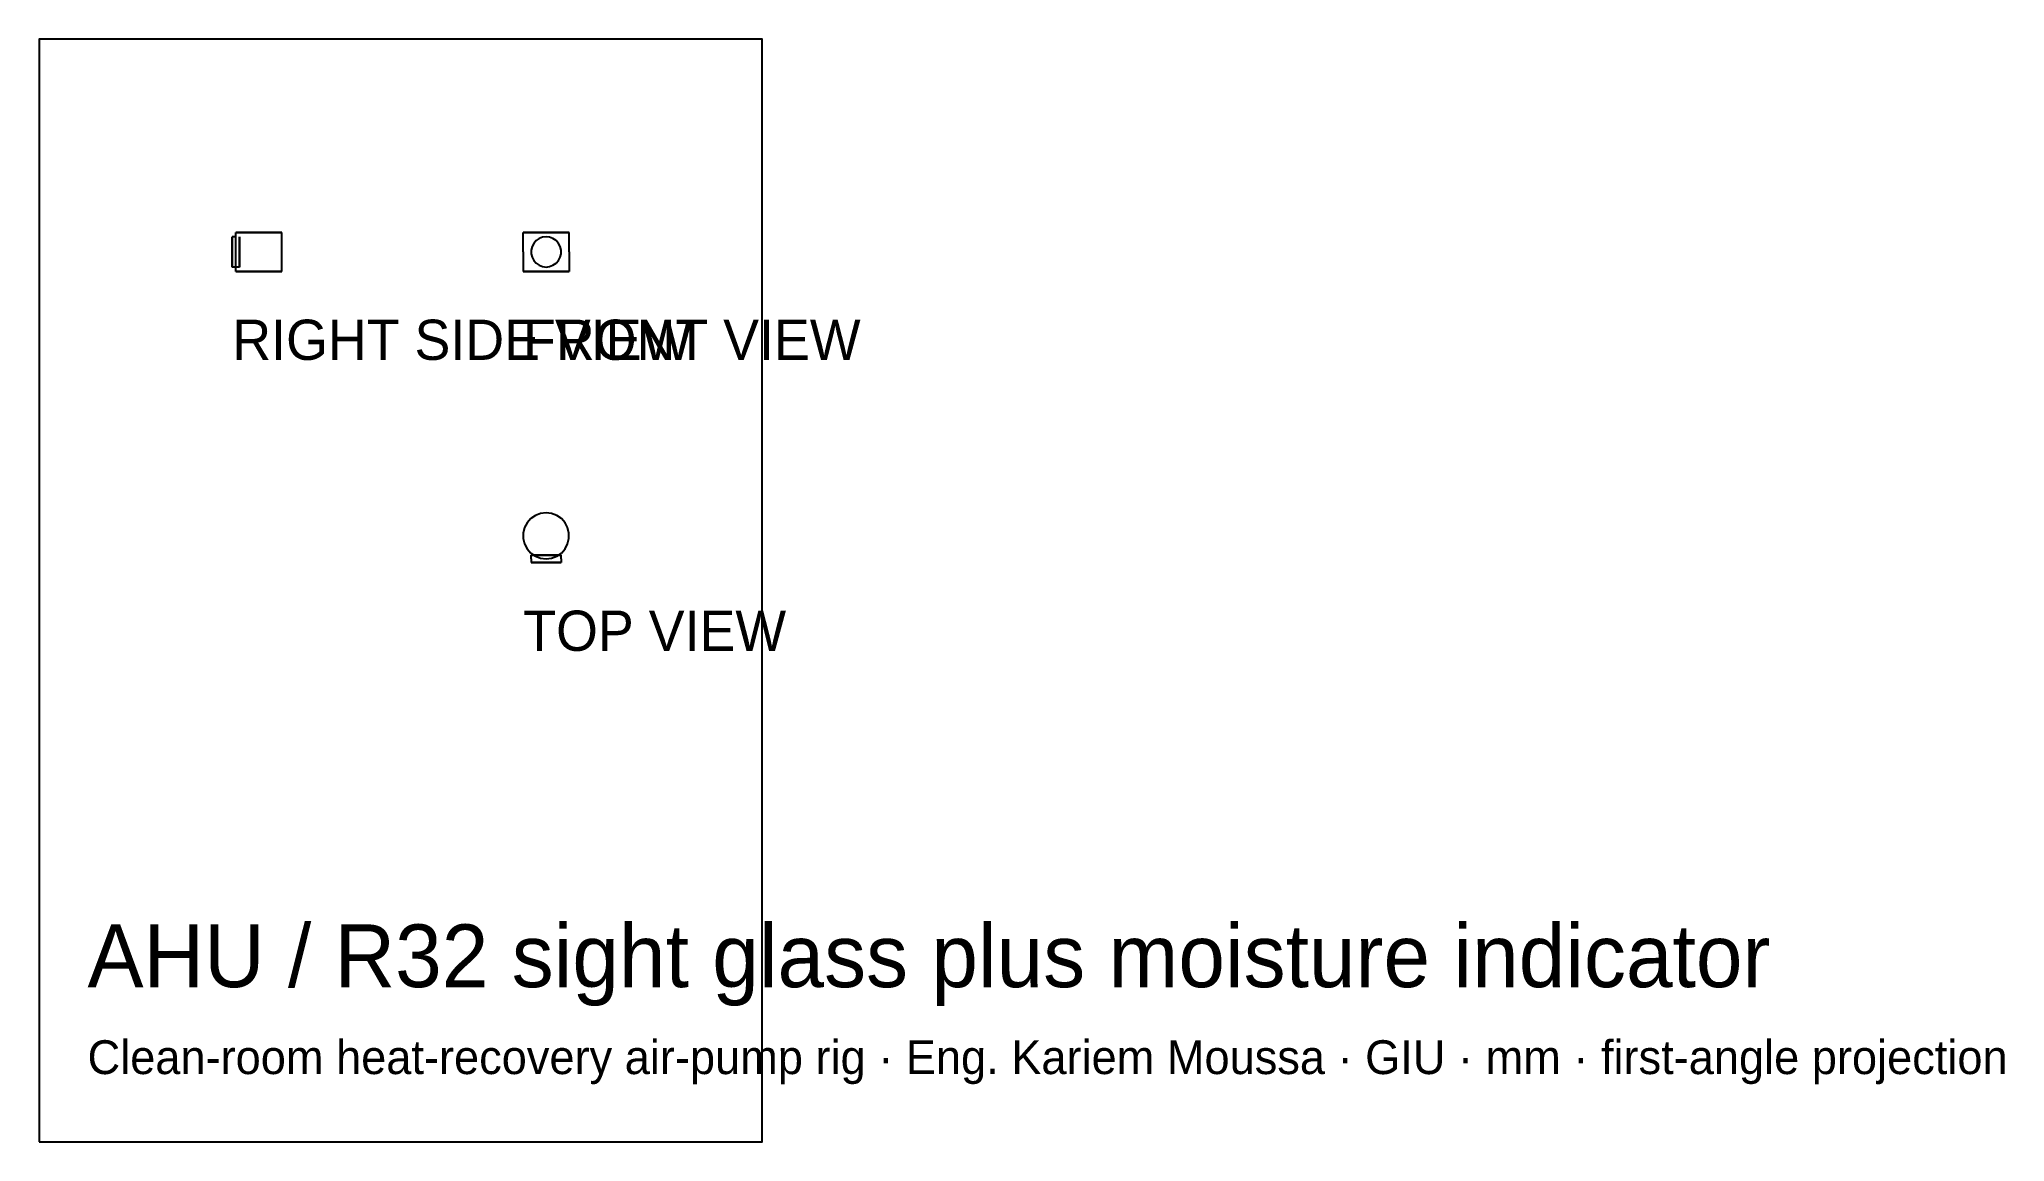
# Model space of a CAD drawing. Header units: millimetres. Extents: x -266 to -144, y -40 to 28.
import ezdxf

# ---------------------------------------------------------------- set-up
doc = ezdxf.new("R2010")
doc.units = ezdxf.units.MM
for name, color, linetype in [('BORDER', 7, 'Continuous'), ('HIDDEN', 8, 'Continuous'), ('TEXT', 5, 'Continuous'), ('VISIBLE', 7, 'Continuous')]:
    doc.layers.add(name, color=color, linetype=linetype)

msp = doc.modelspace()

# ---------------------------------------------------------------- linework, layer by layer
at = {"layer": 'BORDER'}
msp.add_lwpolyline([(-265.86, -40.36), (-220.92, -40.36), (-220.92, 28.14), (-265.86, 28.14)], close=True, dxfattribs=at)
at = {"layer": 'HIDDEN'}
for points in [[(-253.6, 16.14), (-253.64, 16.14)], [(-253.48, 16.14), (-253.6, 16.14)], [(-253.28, 16.14), (-253.48, 16.14)], [(-253.02, 16.14), (-253.28, 16.14)], [(-252.72, 16.14), (-253.02, 16.14)], [(-252.38, 16.14), (-252.72, 16.14)], [(-252.04, 16.14), (-252.38, 16.14)], [(-251.7, 16.14), (-252.04, 16.14)], [(-251.4, 16.14), (-251.7, 16.14)], [(-251.14, 16.14), (-251.4, 16.14)], [(-250.94, 16.14), (-251.14, 16.14)], [(-250.82, 16.14), (-250.94, 16.14)], [(-250.78, 16.14), (-250.82, 16.14)], [(-235.77, 16.14), (-235.78, 16.14)], [(-235.69, 16.14), (-235.77, 16.14)], [(-235.53, 16.14), (-235.69, 16.14)], [(-235.3, 16.14), (-235.53, 16.14)], [(-235.01, 16.14), (-235.3, 16.14)], [(-234.69, 16.14), (-235.01, 16.14)], [(-234.35, 16.14), (-234.69, 16.14)], [(-234.01, 16.14), (-234.35, 16.14)], [(-233.69, 16.14), (-234.01, 16.14)], [(-233.4, 16.14), (-233.69, 16.14)], [(-233.17, 16.14), (-233.4, 16.14)], [(-233.01, 16.14), (-233.17, 16.14)], [(-232.93, 16.14), (-233.01, 16.14)], [(-232.92, 16.14), (-232.93, 16.14)], [(-253.86, 15.86), (-253.86, 15.84)], [(-253.86, 15.84), (-253.86, 15.76)], [(-253.86, 15.76), (-253.86, 15.63)], [(-253.86, 15.63), (-253.86, 15.46)], [(-253.86, 15.46), (-253.86, 15.26)], [(-253.86, 15.26), (-253.86, 15.04)], [(-253.86, 15.04), (-253.86, 14.82)], [(-253.86, 14.82), (-253.86, 14.6)], [(-253.64, 13.99), (-253.64, 15.86)], [(-253.42, 15.86), (-253.42, 15.84)], [(-253.42, 15.84), (-253.42, 15.86)], [(-253.42, 15.84), (-253.42, 15.76)], [(-253.42, 15.76), (-253.42, 15.84)], [(-253.42, 15.76), (-253.42, 15.63)], [(-253.42, 15.63), (-253.42, 15.76)], [(-253.42, 15.63), (-253.42, 15.46)], [(-253.42, 15.49), (-253.42, 15.63)], [(-253.42, 15.46), (-253.42, 15.26)], [(-253.42, 15.26), (-253.42, 15.04)], [(-253.42, 15.04), (-253.42, 14.82)], [(-253.42, 14.82), (-253.42, 14.6)], [(-235.22, 15.26), (-235.28, 15.04)], [(-235.28, 15.04), (-235.28, 14.82)], [(-235.28, 14.82), (-235.22, 14.6)], [(-235.12, 15.46), (-235.22, 15.26)], [(-234.97, 15.63), (-235.12, 15.46)], [(-234.78, 15.76), (-234.97, 15.63)], [(-234.57, 15.84), (-234.78, 15.76)], [(-234.35, 15.86), (-234.57, 15.84)], [(-234.13, 15.84), (-234.35, 15.86)], [(-233.92, 15.76), (-234.13, 15.84)], [(-233.73, 15.63), (-233.92, 15.76)], [(-233.58, 15.46), (-233.73, 15.63)], [(-233.48, 15.26), (-233.58, 15.46)], [(-233.42, 15.04), (-233.48, 15.26)], [(-233.48, 14.6), (-233.42, 14.82)], [(-233.42, 14.82), (-233.42, 15.04)], [(-253.86, 14.6), (-253.86, 14.4)], [(-253.86, 14.4), (-253.86, 14.23)], [(-253.86, 14.23), (-253.86, 14.1)], [(-253.86, 14.1), (-253.86, 14.02)], [(-253.86, 14.02), (-253.86, 13.99)], [(-253.42, 13.99), (-253.64, 13.99)], [(-253.6, 13.72), (-253.64, 13.72)], [(-253.48, 13.72), (-253.6, 13.72)], [(-253.28, 13.72), (-253.48, 13.72)], [(-253.42, 14.6), (-253.42, 14.4)], [(-253.42, 14.4), (-253.42, 14.23)], [(-253.42, 14.23), (-253.42, 14.37)], [(-253.42, 14.23), (-253.42, 14.1)], [(-253.42, 14.1), (-253.42, 14.23)], [(-253.42, 14.1), (-253.42, 14.02)], [(-253.42, 14.02), (-253.42, 14.1)], [(-253.42, 14.02), (-253.42, 13.99)], [(-253.42, 13.99), (-253.42, 14.02)], [(-253.02, 13.72), (-253.28, 13.72)], [(-252.72, 13.72), (-253.02, 13.72)], [(-252.38, 13.72), (-252.72, 13.72)], [(-252.04, 13.72), (-252.38, 13.72)], [(-251.7, 13.72), (-252.04, 13.72)], [(-251.4, 13.72), (-251.7, 13.72)], [(-251.14, 13.72), (-251.4, 13.72)], [(-250.94, 13.72), (-251.14, 13.72)], [(-250.82, 13.72), (-250.94, 13.72)], [(-250.78, 13.72), (-250.82, 13.72)], [(-235.77, 13.72), (-235.78, 13.72)], [(-235.69, 13.72), (-235.77, 13.72)], [(-235.53, 13.72), (-235.69, 13.72)], [(-235.3, 13.72), (-235.53, 13.72)], [(-235.01, 13.72), (-235.3, 13.72)], [(-235.22, 14.6), (-235.12, 14.4)], [(-235.12, 14.4), (-234.97, 14.23)], [(-234.69, 13.72), (-235.01, 13.72)], [(-234.97, 14.23), (-234.78, 14.1)], [(-234.78, 14.1), (-234.57, 14.02)], [(-234.35, 13.72), (-234.69, 13.72)], [(-234.57, 14.02), (-234.35, 13.99)], [(-234.35, 13.99), (-234.13, 14.02)], [(-234.01, 13.72), (-234.35, 13.72)], [(-234.13, 14.02), (-233.92, 14.1)], [(-233.69, 13.72), (-234.01, 13.72)], [(-233.92, 14.1), (-233.73, 14.23)], [(-233.73, 14.23), (-233.58, 14.4)], [(-233.4, 13.72), (-233.69, 13.72)], [(-233.58, 14.4), (-233.48, 14.6)], [(-233.17, 13.72), (-233.4, 13.72)], [(-233.01, 13.72), (-233.17, 13.72)], [(-232.93, 13.72), (-233.01, 13.72)], [(-232.92, 13.72), (-232.93, 13.72)], [(-235.69, -2.2), (-235.77, -2.54)], [(-235.53, -1.9), (-235.69, -2.2)], [(-235.3, -1.64), (-235.53, -1.9)], [(-235.01, -1.44), (-235.3, -1.64)], [(-234.69, -1.32), (-235.01, -1.44)], [(-234.35, -1.28), (-234.69, -1.32)], [(-234.01, -1.32), (-234.35, -1.28)], [(-233.69, -1.44), (-234.01, -1.32)], [(-233.4, -1.64), (-233.69, -1.44)], [(-233.17, -1.9), (-233.4, -1.64)], [(-233.01, -2.2), (-233.17, -1.9)], [(-232.93, -2.54), (-233.01, -2.2)], [(-235.77, -2.54), (-235.77, -2.88)], [(-235.77, -2.88), (-235.69, -3.22)], [(-235.69, -3.22), (-235.53, -3.52)], [(-235.53, -3.52), (-235.3, -3.78)], [(-233.4, -3.78), (-233.17, -3.52)], [(-233.17, -3.52), (-233.01, -3.22)], [(-233.01, -3.22), (-232.93, -2.88)], [(-232.93, -2.88), (-232.93, -2.54)], [(-235.3, -3.78), (-235.01, -3.98)], [(-235.28, -3.92), (-235.22, -3.92)], [(-235.28, -3.92), (-235.28, -3.92)], [(-235.28, -4.36), (-235.22, -4.36)], [(-235.28, -4.36), (-235.28, -4.36)], [(-235.22, -3.92), (-235.12, -3.92)], [(-235.22, -4.36), (-235.12, -4.36)], [(-235.12, -3.92), (-234.97, -3.92)], [(-235.12, -4.36), (-234.97, -4.36)], [(-234.97, -3.92), (-235.1, -3.92)], [(-235.01, -3.98), (-234.69, -4.1)], [(-234.97, -3.92), (-234.78, -3.92)], [(-234.78, -3.92), (-234.97, -3.92)], [(-234.97, -4.36), (-234.78, -4.36)], [(-234.78, -3.92), (-234.57, -3.92)], [(-234.57, -3.92), (-234.78, -3.92)], [(-234.78, -4.36), (-234.57, -4.36)], [(-234.69, -4.1), (-234.35, -4.14)], [(-234.57, -3.92), (-234.35, -3.92)], [(-234.35, -3.92), (-234.57, -3.92)], [(-234.57, -4.36), (-234.35, -4.36)], [(-234.13, -3.92), (-234.35, -3.92)], [(-234.35, -3.92), (-234.13, -3.92)], [(-234.35, -4.14), (-234.01, -4.1)], [(-234.35, -4.36), (-234.13, -4.36)], [(-233.92, -3.92), (-234.13, -3.92)], [(-234.13, -3.92), (-233.92, -3.92)], [(-234.13, -4.36), (-233.92, -4.36)], [(-234.01, -4.1), (-233.69, -3.98)], [(-233.73, -3.92), (-233.92, -3.92)], [(-233.92, -3.92), (-233.73, -3.92)], [(-233.92, -4.36), (-233.73, -4.36)], [(-233.6, -3.92), (-233.73, -3.92)], [(-233.73, -3.92), (-233.58, -3.92)], [(-233.73, -4.36), (-233.58, -4.36)], [(-233.69, -3.98), (-233.4, -3.78)], [(-233.58, -3.92), (-233.48, -3.92)], [(-233.58, -4.36), (-233.48, -4.36)], [(-233.48, -3.92), (-233.42, -3.92)], [(-233.48, -4.36), (-233.42, -4.36)], [(-233.42, -3.92), (-233.41, -3.92)], [(-233.42, -4.36), (-233.41, -4.36)]]:
    msp.add_lwpolyline(points, dxfattribs=at)
at = {"layer": 'VISIBLE'}
for points in [[(-253.64, 15.86), (-253.64, 16.14)], [(-253.64, 16.14), (-253.6, 16.14)], [(-253.6, 16.14), (-253.48, 16.14)], [(-253.48, 16.14), (-253.28, 16.14)], [(-253.28, 16.14), (-253.02, 16.14)], [(-253.02, 16.14), (-252.72, 16.14)], [(-252.72, 16.14), (-252.38, 16.14)], [(-252.38, 16.14), (-252.04, 16.14)], [(-252.04, 16.14), (-251.7, 16.14)], [(-251.7, 16.14), (-251.4, 16.14)], [(-251.4, 16.14), (-251.14, 16.14)], [(-251.14, 16.14), (-250.94, 16.14)], [(-250.94, 16.14), (-250.82, 16.14)], [(-250.82, 16.14), (-250.78, 16.14)], [(-250.78, 13.72), (-250.78, 16.14)], [(-235.78, 16.14), (-235.77, 16.14)], [(-235.78, 14.93), (-235.78, 16.14)], [(-235.77, 16.14), (-235.69, 16.14)], [(-235.69, 16.14), (-235.53, 16.14)], [(-235.53, 16.14), (-235.3, 16.14)], [(-235.3, 16.14), (-235.01, 16.14)], [(-235.01, 16.14), (-234.69, 16.14)], [(-234.69, 16.14), (-234.35, 16.14)], [(-234.35, 16.14), (-234.01, 16.14)], [(-234.01, 16.14), (-233.69, 16.14)], [(-233.69, 16.14), (-233.4, 16.14)], [(-233.4, 16.14), (-233.17, 16.14)], [(-233.17, 16.14), (-233.01, 16.14)], [(-233.01, 16.14), (-232.93, 16.14)], [(-232.93, 16.14), (-232.92, 16.14)], [(-232.92, 14.93), (-232.92, 16.14)], [(-253.86, 15.84), (-253.86, 15.86)], [(-253.64, 15.86), (-253.86, 15.86)], [(-253.86, 15.76), (-253.86, 15.84)], [(-253.86, 15.63), (-253.86, 15.76)], [(-253.86, 15.46), (-253.86, 15.63)], [(-253.86, 15.26), (-253.86, 15.46)], [(-253.86, 15.04), (-253.86, 15.26)], [(-253.86, 14.82), (-253.86, 15.04)], [(-253.86, 14.6), (-253.86, 14.82)], [(-253.42, 15.46), (-253.42, 15.49)], [(-253.42, 15.26), (-253.42, 15.46)], [(-253.42, 15.04), (-253.42, 15.26)], [(-253.42, 14.82), (-253.42, 15.04)], [(-253.42, 14.6), (-253.42, 14.82)], [(-235.78, 14.93), (-235.78, 13.72)], [(-235.22, 15.26), (-235.28, 15.04)], [(-235.28, 15.04), (-235.28, 14.82)], [(-235.28, 14.82), (-235.22, 14.6)], [(-235.12, 15.46), (-235.22, 15.26)], [(-234.97, 15.63), (-235.12, 15.46)], [(-234.78, 15.76), (-234.97, 15.63)], [(-234.57, 15.84), (-234.78, 15.76)], [(-234.35, 15.86), (-234.57, 15.84)], [(-234.13, 15.84), (-234.35, 15.86)], [(-233.92, 15.76), (-234.13, 15.84)], [(-233.73, 15.63), (-233.92, 15.76)], [(-233.58, 15.46), (-233.73, 15.63)], [(-233.48, 15.26), (-233.58, 15.46)], [(-233.42, 15.04), (-233.48, 15.26)], [(-233.48, 14.6), (-233.42, 14.82)], [(-233.42, 14.82), (-233.42, 15.04)], [(-232.92, 14.93), (-232.92, 13.72)], [(-253.86, 14.4), (-253.86, 14.6)], [(-253.86, 14.23), (-253.86, 14.4)], [(-253.86, 14.1), (-253.86, 14.23)], [(-253.86, 14.02), (-253.86, 14.1)], [(-253.86, 13.99), (-253.86, 14.02)], [(-253.64, 13.99), (-253.86, 13.99)], [(-253.64, 13.72), (-253.64, 13.99)], [(-253.64, 13.72), (-253.6, 13.72)], [(-253.6, 13.72), (-253.48, 13.72)], [(-253.48, 13.72), (-253.28, 13.72)], [(-253.42, 14.4), (-253.42, 14.6)], [(-253.42, 14.37), (-253.42, 14.4)], [(-253.28, 13.72), (-253.02, 13.72)], [(-253.02, 13.72), (-252.72, 13.72)], [(-252.72, 13.72), (-252.38, 13.72)], [(-252.38, 13.72), (-252.04, 13.72)], [(-252.04, 13.72), (-251.7, 13.72)], [(-251.7, 13.72), (-251.4, 13.72)], [(-251.4, 13.72), (-251.14, 13.72)], [(-251.14, 13.72), (-250.94, 13.72)], [(-250.94, 13.72), (-250.82, 13.72)], [(-250.82, 13.72), (-250.78, 13.72)], [(-235.78, 13.72), (-235.77, 13.72)], [(-235.77, 13.72), (-235.69, 13.72)], [(-235.69, 13.72), (-235.53, 13.72)], [(-235.53, 13.72), (-235.3, 13.72)], [(-235.3, 13.72), (-235.01, 13.72)], [(-235.22, 14.6), (-235.12, 14.4)], [(-235.12, 14.4), (-234.97, 14.23)], [(-235.01, 13.72), (-234.69, 13.72)], [(-234.97, 14.23), (-234.78, 14.1)], [(-234.78, 14.1), (-234.57, 14.02)], [(-234.69, 13.72), (-234.35, 13.72)], [(-234.57, 14.02), (-234.35, 13.99)], [(-234.35, 13.99), (-234.13, 14.02)], [(-234.35, 13.72), (-234.01, 13.72)], [(-234.13, 14.02), (-233.92, 14.1)], [(-234.01, 13.72), (-233.69, 13.72)], [(-233.92, 14.1), (-233.73, 14.23)], [(-233.73, 14.23), (-233.58, 14.4)], [(-233.69, 13.72), (-233.4, 13.72)], [(-233.58, 14.4), (-233.48, 14.6)], [(-233.4, 13.72), (-233.17, 13.72)], [(-233.17, 13.72), (-233.01, 13.72)], [(-233.01, 13.72), (-232.93, 13.72)], [(-232.93, 13.72), (-232.92, 13.72)], [(-235.69, -2.2), (-235.77, -2.54)], [(-235.53, -1.9), (-235.69, -2.2)], [(-235.3, -1.64), (-235.53, -1.9)], [(-235.01, -1.44), (-235.3, -1.64)], [(-234.69, -1.32), (-235.01, -1.44)], [(-234.35, -1.28), (-234.69, -1.32)], [(-234.01, -1.32), (-234.35, -1.28)], [(-233.69, -1.44), (-234.01, -1.32)], [(-233.4, -1.64), (-233.69, -1.44)], [(-233.17, -1.9), (-233.4, -1.64)], [(-233.01, -2.2), (-233.17, -1.9)], [(-232.93, -2.54), (-233.01, -2.2)], [(-235.77, -2.54), (-235.77, -2.88)], [(-235.77, -2.88), (-235.69, -3.22)], [(-235.69, -3.22), (-235.53, -3.52)], [(-235.53, -3.52), (-235.3, -3.78)], [(-233.4, -3.78), (-233.17, -3.52)], [(-233.17, -3.52), (-233.01, -3.22)], [(-233.01, -3.22), (-232.93, -2.88)], [(-232.93, -2.88), (-232.93, -2.54)], [(-235.3, -3.78), (-235.01, -3.98)], [(-235.28, -3.92), (-235.28, -3.92)], [(-235.22, -3.92), (-235.28, -3.92)], [(-235.28, -4.14), (-235.28, -3.92)], [(-235.28, -4.14), (-235.28, -4.36)], [(-235.28, -4.36), (-235.28, -4.36)], [(-235.22, -4.36), (-235.28, -4.36)], [(-235.12, -3.92), (-235.22, -3.92)], [(-235.12, -4.36), (-235.22, -4.36)], [(-235.1, -3.92), (-235.12, -3.92)], [(-234.97, -4.36), (-235.12, -4.36)], [(-235.01, -3.98), (-234.69, -4.1)], [(-234.78, -4.36), (-234.97, -4.36)], [(-234.57, -4.36), (-234.78, -4.36)], [(-234.69, -4.1), (-234.35, -4.14)], [(-234.35, -4.36), (-234.57, -4.36)], [(-234.35, -4.14), (-234.01, -4.1)], [(-234.13, -4.36), (-234.35, -4.36)], [(-233.92, -4.36), (-234.13, -4.36)], [(-234.01, -4.1), (-233.69, -3.98)], [(-233.73, -4.36), (-233.92, -4.36)], [(-233.58, -4.36), (-233.73, -4.36)], [(-233.69, -3.98), (-233.4, -3.78)], [(-233.58, -3.92), (-233.6, -3.92)], [(-233.48, -3.92), (-233.58, -3.92)], [(-233.48, -4.36), (-233.58, -4.36)], [(-233.42, -3.92), (-233.48, -3.92)], [(-233.42, -4.36), (-233.48, -4.36)], [(-233.41, -3.92), (-233.42, -3.92)], [(-233.41, -4.14), (-233.41, -3.92)], [(-233.41, -4.14), (-233.41, -4.36)], [(-233.41, -4.36), (-233.42, -4.36)]]:
    msp.add_lwpolyline(points, dxfattribs=at)

# ---------------------------------------------------------------- texts
at = {"layer": 'TEXT'}
for s, height, p in [('RIGHT SIDE VIEW', 2.5, (-253.86, 8.22)), ('FRONT VIEW', 2.5, (-235.78, 8.22)), ('TOP VIEW', 2.5, (-235.77, -9.86)), ('AHU / R32 sight glass plus moisture indicator', 3.9, (-262.86, -30.76)), ('Clean-room heat-recovery air-pump rig · Eng. Kariem Moussa · GIU · mm · first-angle projection', 2.1, (-262.86, -36.16))]:
    msp.add_text(s, height=height, dxfattribs=at).set_placement(p)

doc.saveas('drawing.dxf')
